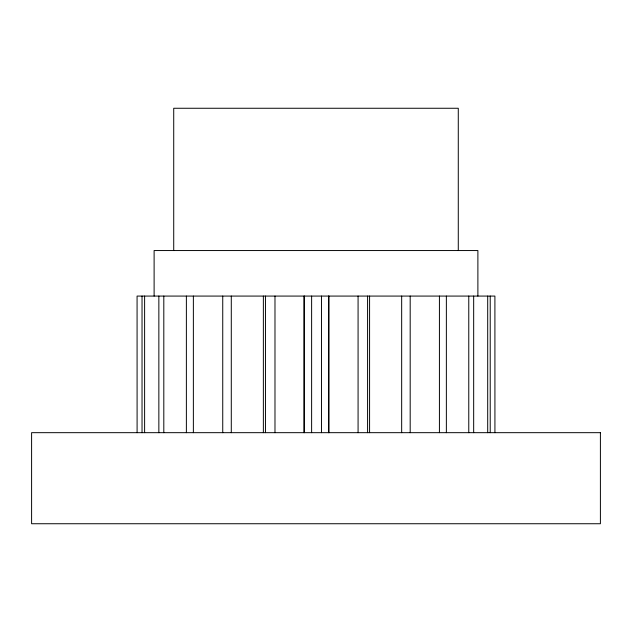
<?xml version="1.0" encoding="UTF-8"?>
<svg xmlns="http://www.w3.org/2000/svg" width="632" height="632" viewBox="0 0 632 632"><rect width="100%" height="100%" fill="white"/><g stroke="black" fill="none" stroke-linecap="round" stroke-linejoin="round"><path stroke-width="0.95" d="M494.927 432.675L494.903 296.076L137.073 296.076L137.097 432.675M490.219 296.076L490.219 432.675M487.699 296.076L487.699 432.675M477.887 296.076L477.887 250.548L154.113 250.548L154.113 296.076M473.668 296.076L473.668 432.675M468.77 296.076L468.77 432.675M458.279 250.548L458.279 108.262L173.721 108.262L173.721 250.548M446.366 296.076L446.366 432.675M439.422 296.076L439.422 432.675M410.184 296.076L410.184 432.675M401.668 296.076L401.668 432.675M369.578 296.076L369.578 432.675M367.587 296.076L367.587 432.675M358.075 296.076L358.075 432.675M328.932 296.076L328.932 432.675M328.616 296.076L328.616 432.675M321.467 296.076L321.467 432.675M311.623 296.076L311.623 432.675M304.3 296.076L304.3 432.675M304.016 296.076L304.016 432.675M274.983 296.076L274.983 432.675M265.456 296.076L265.456 432.675M263.37 296.076L263.37 432.675M231.288 296.076L231.288 432.675M222.74 296.076L222.74 432.675M193.368 296.076L193.368 432.675M186.377 296.076L186.377 432.675M163.806 296.076L163.806 432.675M158.853 296.076L158.853 432.675M144.61 296.076L144.61 432.675M142.034 296.076L142.034 432.675M600.4 432.675L31.6 432.675L31.6 523.738L600.4 523.738L600.4 432.675"/></g></svg>
